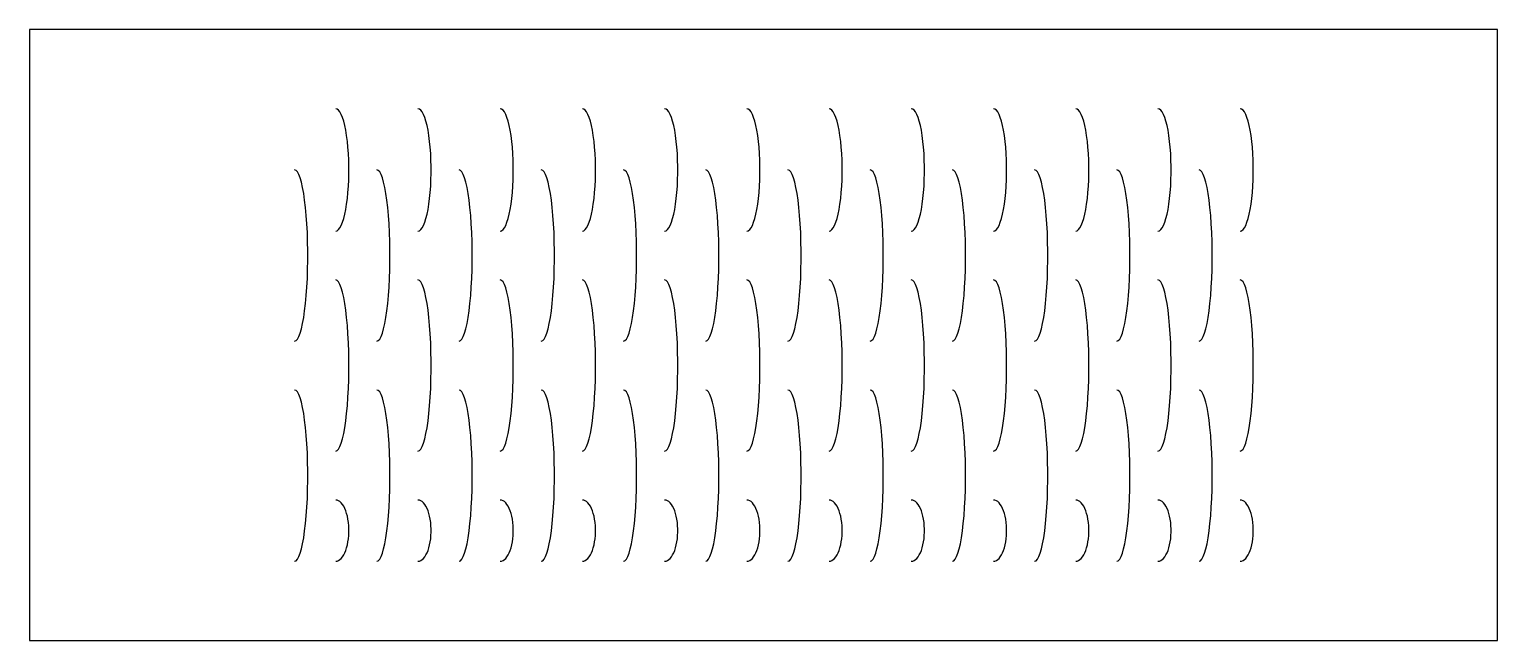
# Model space of a CAD drawing. Header units: millimetres. Extents: x 0 to 120, y 0 to 50.
import ezdxf

# ---------------------------------------------------------------- set-up
doc = ezdxf.new("R2010")
doc.units = ezdxf.units.MM
doc.layers.add('CUT', color=1, linetype='Continuous')

msp = doc.modelspace()

# ---------------------------------------------------------------- linework, layer by layer
at = {"layer": 'CUT'}
msp.add_lwpolyline([(120, 0), (120, 50), (0, 50), (0, 0), (120, 0)], close=True, dxfattribs=at)
for points in [[(25.04, 33.5), (25.16, 33.53), (25.27, 33.62), (25.38, 33.76), (25.49, 33.96), (25.59, 34.22), (25.69, 34.52), (25.78, 34.87), (25.86, 35.26), (25.93, 35.69), (25.99, 36.16), (26.04, 36.65), (26.08, 37.16), (26.1, 37.69), (26.11, 38.23), (26.11, 38.77), (26.1, 39.31), (26.08, 39.84), (26.04, 40.35), (25.99, 40.84), (25.93, 41.31), (25.86, 41.74), (25.78, 42.13), (25.69, 42.48), (25.59, 42.78), (25.49, 43.04), (25.38, 43.24), (25.27, 43.38), (25.16, 43.47), (25.04, 43.5)], [(31.76, 33.5), (31.88, 33.53), (31.99, 33.62), (32.1, 33.76), (32.21, 33.96), (32.31, 34.22), (32.41, 34.52), (32.5, 34.87), (32.58, 35.26), (32.65, 35.69), (32.71, 36.16), (32.76, 36.65), (32.8, 37.16), (32.82, 37.69), (32.83, 38.23), (32.83, 38.77), (32.82, 39.31), (32.8, 39.84), (32.76, 40.35), (32.71, 40.84), (32.65, 41.31), (32.58, 41.74), (32.5, 42.13), (32.41, 42.48), (32.31, 42.78), (32.21, 43.04), (32.1, 43.24), (31.99, 43.38), (31.88, 43.47), (31.76, 43.5)], [(38.48, 33.5), (38.6, 33.53), (38.71, 33.62), (38.82, 33.76), (38.93, 33.96), (39.03, 34.22), (39.13, 34.52), (39.22, 34.87), (39.3, 35.26), (39.37, 35.69), (39.43, 36.16), (39.48, 36.65), (39.52, 37.16), (39.54, 37.69), (39.55, 38.23), (39.55, 38.77), (39.54, 39.31), (39.52, 39.84), (39.48, 40.35), (39.43, 40.84), (39.37, 41.31), (39.3, 41.74), (39.22, 42.13), (39.13, 42.48), (39.03, 42.78), (38.93, 43.04), (38.82, 43.24), (38.71, 43.38), (38.6, 43.47), (38.48, 43.5)], [(45.2, 33.5), (45.32, 33.53), (45.43, 33.62), (45.54, 33.76), (45.65, 33.96), (45.75, 34.22), (45.85, 34.52), (45.94, 34.87), (46.02, 35.26), (46.09, 35.69), (46.15, 36.16), (46.2, 36.65), (46.24, 37.16), (46.26, 37.69), (46.27, 38.23), (46.27, 38.77), (46.26, 39.31), (46.24, 39.84), (46.2, 40.35), (46.15, 40.84), (46.09, 41.31), (46.02, 41.74), (45.94, 42.13), (45.85, 42.48), (45.75, 42.78), (45.65, 43.04), (45.54, 43.24), (45.43, 43.38), (45.32, 43.47), (45.2, 43.5)], [(51.92, 33.5), (52.04, 33.53), (52.15, 33.62), (52.26, 33.76), (52.37, 33.96), (52.47, 34.22), (52.57, 34.52), (52.66, 34.87), (52.74, 35.26), (52.81, 35.69), (52.87, 36.16), (52.92, 36.65), (52.96, 37.16), (52.98, 37.69), (52.99, 38.23), (52.99, 38.77), (52.98, 39.31), (52.96, 39.84), (52.92, 40.35), (52.87, 40.84), (52.81, 41.31), (52.74, 41.74), (52.66, 42.13), (52.57, 42.48), (52.47, 42.78), (52.37, 43.04), (52.26, 43.24), (52.15, 43.38), (52.04, 43.47), (51.92, 43.5)], [(58.64, 33.5), (58.76, 33.53), (58.87, 33.62), (58.98, 33.76), (59.09, 33.96), (59.19, 34.22), (59.29, 34.52), (59.38, 34.87), (59.46, 35.26), (59.53, 35.69), (59.59, 36.16), (59.64, 36.65), (59.68, 37.16), (59.7, 37.69), (59.71, 38.23), (59.71, 38.77), (59.7, 39.31), (59.68, 39.84), (59.64, 40.35), (59.59, 40.84), (59.53, 41.31), (59.46, 41.74), (59.38, 42.13), (59.29, 42.48), (59.19, 42.78), (59.09, 43.04), (58.98, 43.24), (58.87, 43.38), (58.76, 43.47), (58.64, 43.5)], [(65.36, 33.5), (65.48, 33.53), (65.59, 33.62), (65.7, 33.76), (65.81, 33.96), (65.91, 34.22), (66.01, 34.52), (66.1, 34.87), (66.18, 35.26), (66.25, 35.69), (66.31, 36.16), (66.36, 36.65), (66.4, 37.16), (66.42, 37.69), (66.43, 38.23), (66.43, 38.77), (66.42, 39.31), (66.4, 39.84), (66.36, 40.35), (66.31, 40.84), (66.25, 41.31), (66.18, 41.74), (66.1, 42.13), (66.01, 42.48), (65.91, 42.78), (65.81, 43.04), (65.7, 43.24), (65.59, 43.38), (65.48, 43.47), (65.36, 43.5)], [(72.08, 33.5), (72.2, 33.53), (72.31, 33.62), (72.42, 33.76), (72.53, 33.96), (72.63, 34.22), (72.73, 34.52), (72.82, 34.87), (72.9, 35.26), (72.97, 35.69), (73.03, 36.16), (73.08, 36.65), (73.12, 37.16), (73.14, 37.69), (73.15, 38.23), (73.15, 38.77), (73.14, 39.31), (73.12, 39.84), (73.08, 40.35), (73.03, 40.84), (72.97, 41.31), (72.9, 41.74), (72.82, 42.13), (72.73, 42.48), (72.63, 42.78), (72.53, 43.04), (72.42, 43.24), (72.31, 43.38), (72.2, 43.47), (72.08, 43.5)], [(78.8, 33.5), (78.92, 33.53), (79.03, 33.62), (79.14, 33.76), (79.25, 33.96), (79.35, 34.22), (79.45, 34.52), (79.54, 34.87), (79.62, 35.26), (79.69, 35.69), (79.75, 36.16), (79.8, 36.65), (79.84, 37.16), (79.86, 37.69), (79.87, 38.23), (79.87, 38.77), (79.86, 39.31), (79.84, 39.84), (79.8, 40.35), (79.75, 40.84), (79.69, 41.31), (79.62, 41.74), (79.54, 42.13), (79.45, 42.48), (79.35, 42.78), (79.25, 43.04), (79.14, 43.24), (79.03, 43.38), (78.92, 43.47), (78.8, 43.5)], [(85.52, 33.5), (85.64, 33.53), (85.75, 33.62), (85.86, 33.76), (85.97, 33.96), (86.07, 34.22), (86.17, 34.52), (86.26, 34.87), (86.34, 35.26), (86.41, 35.69), (86.47, 36.16), (86.52, 36.65), (86.56, 37.16), (86.58, 37.69), (86.59, 38.23), (86.59, 38.77), (86.58, 39.31), (86.56, 39.84), (86.52, 40.35), (86.47, 40.84), (86.41, 41.31), (86.34, 41.74), (86.26, 42.13), (86.17, 42.48), (86.07, 42.78), (85.97, 43.04), (85.86, 43.24), (85.75, 43.38), (85.64, 43.47), (85.52, 43.5)], [(92.24, 33.5), (92.36, 33.53), (92.47, 33.62), (92.58, 33.76), (92.69, 33.96), (92.79, 34.22), (92.89, 34.52), (92.98, 34.87), (93.06, 35.26), (93.13, 35.69), (93.19, 36.16), (93.24, 36.65), (93.28, 37.16), (93.3, 37.69), (93.31, 38.23), (93.31, 38.77), (93.3, 39.31), (93.28, 39.84), (93.24, 40.35), (93.19, 40.84), (93.13, 41.31), (93.06, 41.74), (92.98, 42.13), (92.89, 42.48), (92.79, 42.78), (92.69, 43.04), (92.58, 43.24), (92.47, 43.38), (92.36, 43.47), (92.24, 43.5)], [(98.96, 33.5), (99.08, 33.53), (99.19, 33.62), (99.3, 33.76), (99.41, 33.96), (99.51, 34.22), (99.61, 34.52), (99.7, 34.87), (99.78, 35.26), (99.85, 35.69), (99.91, 36.16), (99.96, 36.65), (100, 37.16), (100.02, 37.69), (100.03, 38.23), (100.03, 38.77), (100.02, 39.31), (100, 39.84), (99.96, 40.35), (99.91, 40.84), (99.85, 41.31), (99.78, 41.74), (99.7, 42.13), (99.61, 42.48), (99.51, 42.78), (99.41, 43.04), (99.3, 43.24), (99.19, 43.38), (99.08, 43.47), (98.96, 43.5)], [(21.68, 24.5), (21.8, 24.54), (21.91, 24.66), (22.02, 24.87), (22.13, 25.15), (22.23, 25.5), (22.33, 25.93), (22.42, 26.42), (22.5, 26.97), (22.57, 27.57), (22.63, 28.22), (22.68, 28.91), (22.72, 29.63), (22.74, 30.37), (22.75, 31.12), (22.75, 31.88), (22.74, 32.63), (22.72, 33.37), (22.68, 34.09), (22.63, 34.78), (22.57, 35.43), (22.5, 36.03), (22.42, 36.58), (22.33, 37.07), (22.23, 37.5), (22.13, 37.85), (22.02, 38.13), (21.91, 38.34), (21.8, 38.46), (21.68, 38.5)], [(28.4, 24.5), (28.52, 24.54), (28.63, 24.66), (28.74, 24.87), (28.85, 25.15), (28.95, 25.5), (29.05, 25.93), (29.14, 26.42), (29.22, 26.97), (29.29, 27.57), (29.35, 28.22), (29.4, 28.91), (29.44, 29.63), (29.46, 30.37), (29.47, 31.12), (29.47, 31.88), (29.46, 32.63), (29.44, 33.37), (29.4, 34.09), (29.35, 34.78), (29.29, 35.43), (29.22, 36.03), (29.14, 36.58), (29.05, 37.07), (28.95, 37.5), (28.85, 37.85), (28.74, 38.13), (28.63, 38.34), (28.52, 38.46), (28.4, 38.5)], [(35.12, 24.5), (35.24, 24.54), (35.35, 24.66), (35.46, 24.87), (35.57, 25.15), (35.67, 25.5), (35.77, 25.93), (35.86, 26.42), (35.94, 26.97), (36.01, 27.57), (36.07, 28.22), (36.12, 28.91), (36.16, 29.63), (36.18, 30.37), (36.19, 31.12), (36.19, 31.88), (36.18, 32.63), (36.16, 33.37), (36.12, 34.09), (36.07, 34.78), (36.01, 35.43), (35.94, 36.03), (35.86, 36.58), (35.77, 37.07), (35.67, 37.5), (35.57, 37.85), (35.46, 38.13), (35.35, 38.34), (35.24, 38.46), (35.12, 38.5)], [(41.84, 24.5), (41.96, 24.54), (42.07, 24.66), (42.18, 24.87), (42.29, 25.15), (42.39, 25.5), (42.49, 25.93), (42.58, 26.42), (42.66, 26.97), (42.73, 27.57), (42.79, 28.22), (42.84, 28.91), (42.88, 29.63), (42.9, 30.37), (42.91, 31.12), (42.91, 31.88), (42.9, 32.63), (42.88, 33.37), (42.84, 34.09), (42.79, 34.78), (42.73, 35.43), (42.66, 36.03), (42.58, 36.58), (42.49, 37.07), (42.39, 37.5), (42.29, 37.85), (42.18, 38.13), (42.07, 38.34), (41.96, 38.46), (41.84, 38.5)], [(48.56, 24.5), (48.68, 24.54), (48.79, 24.66), (48.9, 24.87), (49.01, 25.15), (49.11, 25.5), (49.21, 25.93), (49.3, 26.42), (49.38, 26.97), (49.45, 27.57), (49.51, 28.22), (49.56, 28.91), (49.6, 29.63), (49.62, 30.37), (49.63, 31.12), (49.63, 31.88), (49.62, 32.63), (49.6, 33.37), (49.56, 34.09), (49.51, 34.78), (49.45, 35.43), (49.38, 36.03), (49.3, 36.58), (49.21, 37.07), (49.11, 37.5), (49.01, 37.85), (48.9, 38.13), (48.79, 38.34), (48.68, 38.46), (48.56, 38.5)], [(55.28, 24.5), (55.4, 24.54), (55.51, 24.66), (55.62, 24.87), (55.73, 25.15), (55.83, 25.5), (55.93, 25.93), (56.02, 26.42), (56.1, 26.97), (56.17, 27.57), (56.23, 28.22), (56.28, 28.91), (56.32, 29.63), (56.34, 30.37), (56.35, 31.12), (56.35, 31.88), (56.34, 32.63), (56.32, 33.37), (56.28, 34.09), (56.23, 34.78), (56.17, 35.43), (56.1, 36.03), (56.02, 36.58), (55.93, 37.07), (55.83, 37.5), (55.73, 37.85), (55.62, 38.13), (55.51, 38.34), (55.4, 38.46), (55.28, 38.5)], [(62, 24.5), (62.12, 24.54), (62.23, 24.66), (62.34, 24.87), (62.45, 25.15), (62.55, 25.5), (62.65, 25.93), (62.74, 26.42), (62.82, 26.97), (62.89, 27.57), (62.95, 28.22), (63, 28.91), (63.04, 29.63), (63.06, 30.37), (63.07, 31.12), (63.07, 31.88), (63.06, 32.63), (63.04, 33.37), (63, 34.09), (62.95, 34.78), (62.89, 35.43), (62.82, 36.03), (62.74, 36.58), (62.65, 37.07), (62.55, 37.5), (62.45, 37.85), (62.34, 38.13), (62.23, 38.34), (62.12, 38.46), (62, 38.5)], [(68.72, 24.5), (68.84, 24.54), (68.95, 24.66), (69.06, 24.87), (69.17, 25.15), (69.27, 25.5), (69.37, 25.93), (69.46, 26.42), (69.54, 26.97), (69.61, 27.57), (69.67, 28.22), (69.72, 28.91), (69.76, 29.63), (69.78, 30.37), (69.79, 31.12), (69.79, 31.88), (69.78, 32.63), (69.76, 33.37), (69.72, 34.09), (69.67, 34.78), (69.61, 35.43), (69.54, 36.03), (69.46, 36.58), (69.37, 37.07), (69.27, 37.5), (69.17, 37.85), (69.06, 38.13), (68.95, 38.34), (68.84, 38.46), (68.72, 38.5)], [(75.44, 24.5), (75.56, 24.54), (75.67, 24.66), (75.78, 24.87), (75.89, 25.15), (75.99, 25.5), (76.09, 25.93), (76.18, 26.42), (76.26, 26.97), (76.33, 27.57), (76.39, 28.22), (76.44, 28.91), (76.48, 29.63), (76.5, 30.37), (76.51, 31.12), (76.51, 31.88), (76.5, 32.63), (76.48, 33.37), (76.44, 34.09), (76.39, 34.78), (76.33, 35.43), (76.26, 36.03), (76.18, 36.58), (76.09, 37.07), (75.99, 37.5), (75.89, 37.85), (75.78, 38.13), (75.67, 38.34), (75.56, 38.46), (75.44, 38.5)], [(82.16, 24.5), (82.28, 24.54), (82.39, 24.66), (82.5, 24.87), (82.61, 25.15), (82.71, 25.5), (82.81, 25.93), (82.9, 26.42), (82.98, 26.97), (83.05, 27.57), (83.11, 28.22), (83.16, 28.91), (83.2, 29.63), (83.22, 30.37), (83.23, 31.12), (83.23, 31.88), (83.22, 32.63), (83.2, 33.37), (83.16, 34.09), (83.11, 34.78), (83.05, 35.43), (82.98, 36.03), (82.9, 36.58), (82.81, 37.07), (82.71, 37.5), (82.61, 37.85), (82.5, 38.13), (82.39, 38.34), (82.28, 38.46), (82.16, 38.5)], [(88.88, 24.5), (89, 24.54), (89.11, 24.66), (89.22, 24.87), (89.33, 25.15), (89.43, 25.5), (89.53, 25.93), (89.62, 26.42), (89.7, 26.97), (89.77, 27.57), (89.83, 28.22), (89.88, 28.91), (89.92, 29.63), (89.94, 30.37), (89.95, 31.12), (89.95, 31.88), (89.94, 32.63), (89.92, 33.37), (89.88, 34.09), (89.83, 34.78), (89.77, 35.43), (89.7, 36.03), (89.62, 36.58), (89.53, 37.07), (89.43, 37.5), (89.33, 37.85), (89.22, 38.13), (89.11, 38.34), (89, 38.46), (88.88, 38.5)], [(95.6, 24.5), (95.72, 24.54), (95.83, 24.66), (95.94, 24.87), (96.05, 25.15), (96.15, 25.5), (96.25, 25.93), (96.34, 26.42), (96.42, 26.97), (96.49, 27.57), (96.55, 28.22), (96.6, 28.91), (96.64, 29.63), (96.66, 30.37), (96.67, 31.12), (96.67, 31.88), (96.66, 32.63), (96.64, 33.37), (96.6, 34.09), (96.55, 34.78), (96.49, 35.43), (96.42, 36.03), (96.34, 36.58), (96.25, 37.07), (96.15, 37.5), (96.05, 37.85), (95.94, 38.13), (95.83, 38.34), (95.72, 38.46), (95.6, 38.5)], [(25.04, 15.5), (25.16, 15.54), (25.27, 15.66), (25.38, 15.87), (25.49, 16.15), (25.59, 16.5), (25.69, 16.93), (25.78, 17.42), (25.86, 17.97), (25.93, 18.57), (25.99, 19.22), (26.04, 19.91), (26.08, 20.63), (26.1, 21.37), (26.11, 22.12), (26.11, 22.88), (26.1, 23.63), (26.08, 24.37), (26.04, 25.09), (25.99, 25.78), (25.93, 26.43), (25.86, 27.03), (25.78, 27.58), (25.69, 28.07), (25.59, 28.5), (25.49, 28.85), (25.38, 29.13), (25.27, 29.34), (25.16, 29.46), (25.04, 29.5)], [(31.76, 15.5), (31.88, 15.54), (31.99, 15.66), (32.1, 15.87), (32.21, 16.15), (32.31, 16.5), (32.41, 16.93), (32.5, 17.42), (32.58, 17.97), (32.65, 18.57), (32.71, 19.22), (32.76, 19.91), (32.8, 20.63), (32.82, 21.37), (32.83, 22.12), (32.83, 22.88), (32.82, 23.63), (32.8, 24.37), (32.76, 25.09), (32.71, 25.78), (32.65, 26.43), (32.58, 27.03), (32.5, 27.58), (32.41, 28.07), (32.31, 28.5), (32.21, 28.85), (32.1, 29.13), (31.99, 29.34), (31.88, 29.46), (31.76, 29.5)], [(38.48, 15.5), (38.6, 15.54), (38.71, 15.66), (38.82, 15.87), (38.93, 16.15), (39.03, 16.5), (39.13, 16.93), (39.22, 17.42), (39.3, 17.97), (39.37, 18.57), (39.43, 19.22), (39.48, 19.91), (39.52, 20.63), (39.54, 21.37), (39.55, 22.12), (39.55, 22.88), (39.54, 23.63), (39.52, 24.37), (39.48, 25.09), (39.43, 25.78), (39.37, 26.43), (39.3, 27.03), (39.22, 27.58), (39.13, 28.07), (39.03, 28.5), (38.93, 28.85), (38.82, 29.13), (38.71, 29.34), (38.6, 29.46), (38.48, 29.5)], [(45.2, 15.5), (45.32, 15.54), (45.43, 15.66), (45.54, 15.87), (45.65, 16.15), (45.75, 16.5), (45.85, 16.93), (45.94, 17.42), (46.02, 17.97), (46.09, 18.57), (46.15, 19.22), (46.2, 19.91), (46.24, 20.63), (46.26, 21.37), (46.27, 22.12), (46.27, 22.88), (46.26, 23.63), (46.24, 24.37), (46.2, 25.09), (46.15, 25.78), (46.09, 26.43), (46.02, 27.03), (45.94, 27.58), (45.85, 28.07), (45.75, 28.5), (45.65, 28.85), (45.54, 29.13), (45.43, 29.34), (45.32, 29.46), (45.2, 29.5)], [(51.92, 15.5), (52.04, 15.54), (52.15, 15.66), (52.26, 15.87), (52.37, 16.15), (52.47, 16.5), (52.57, 16.93), (52.66, 17.42), (52.74, 17.97), (52.81, 18.57), (52.87, 19.22), (52.92, 19.91), (52.96, 20.63), (52.98, 21.37), (52.99, 22.12), (52.99, 22.88), (52.98, 23.63), (52.96, 24.37), (52.92, 25.09), (52.87, 25.78), (52.81, 26.43), (52.74, 27.03), (52.66, 27.58), (52.57, 28.07), (52.47, 28.5), (52.37, 28.85), (52.26, 29.13), (52.15, 29.34), (52.04, 29.46), (51.92, 29.5)], [(58.64, 15.5), (58.76, 15.54), (58.87, 15.66), (58.98, 15.87), (59.09, 16.15), (59.19, 16.5), (59.29, 16.93), (59.38, 17.42), (59.46, 17.97), (59.53, 18.57), (59.59, 19.22), (59.64, 19.91), (59.68, 20.63), (59.7, 21.37), (59.71, 22.12), (59.71, 22.88), (59.7, 23.63), (59.68, 24.37), (59.64, 25.09), (59.59, 25.78), (59.53, 26.43), (59.46, 27.03), (59.38, 27.58), (59.29, 28.07), (59.19, 28.5), (59.09, 28.85), (58.98, 29.13), (58.87, 29.34), (58.76, 29.46), (58.64, 29.5)], [(65.36, 15.5), (65.48, 15.54), (65.59, 15.66), (65.7, 15.87), (65.81, 16.15), (65.91, 16.5), (66.01, 16.93), (66.1, 17.42), (66.18, 17.97), (66.25, 18.57), (66.31, 19.22), (66.36, 19.91), (66.4, 20.63), (66.42, 21.37), (66.43, 22.12), (66.43, 22.88), (66.42, 23.63), (66.4, 24.37), (66.36, 25.09), (66.31, 25.78), (66.25, 26.43), (66.18, 27.03), (66.1, 27.58), (66.01, 28.07), (65.91, 28.5), (65.81, 28.85), (65.7, 29.13), (65.59, 29.34), (65.48, 29.46), (65.36, 29.5)], [(72.08, 15.5), (72.2, 15.54), (72.31, 15.66), (72.42, 15.87), (72.53, 16.15), (72.63, 16.5), (72.73, 16.93), (72.82, 17.42), (72.9, 17.97), (72.97, 18.57), (73.03, 19.22), (73.08, 19.91), (73.12, 20.63), (73.14, 21.37), (73.15, 22.12), (73.15, 22.88), (73.14, 23.63), (73.12, 24.37), (73.08, 25.09), (73.03, 25.78), (72.97, 26.43), (72.9, 27.03), (72.82, 27.58), (72.73, 28.07), (72.63, 28.5), (72.53, 28.85), (72.42, 29.13), (72.31, 29.34), (72.2, 29.46), (72.08, 29.5)], [(78.8, 15.5), (78.92, 15.54), (79.03, 15.66), (79.14, 15.87), (79.25, 16.15), (79.35, 16.5), (79.45, 16.93), (79.54, 17.42), (79.62, 17.97), (79.69, 18.57), (79.75, 19.22), (79.8, 19.91), (79.84, 20.63), (79.86, 21.37), (79.87, 22.12), (79.87, 22.88), (79.86, 23.63), (79.84, 24.37), (79.8, 25.09), (79.75, 25.78), (79.69, 26.43), (79.62, 27.03), (79.54, 27.58), (79.45, 28.07), (79.35, 28.5), (79.25, 28.85), (79.14, 29.13), (79.03, 29.34), (78.92, 29.46), (78.8, 29.5)], [(85.52, 15.5), (85.64, 15.54), (85.75, 15.66), (85.86, 15.87), (85.97, 16.15), (86.07, 16.5), (86.17, 16.93), (86.26, 17.42), (86.34, 17.97), (86.41, 18.57), (86.47, 19.22), (86.52, 19.91), (86.56, 20.63), (86.58, 21.37), (86.59, 22.12), (86.59, 22.88), (86.58, 23.63), (86.56, 24.37), (86.52, 25.09), (86.47, 25.78), (86.41, 26.43), (86.34, 27.03), (86.26, 27.58), (86.17, 28.07), (86.07, 28.5), (85.97, 28.85), (85.86, 29.13), (85.75, 29.34), (85.64, 29.46), (85.52, 29.5)], [(92.24, 15.5), (92.36, 15.54), (92.47, 15.66), (92.58, 15.87), (92.69, 16.15), (92.79, 16.5), (92.89, 16.93), (92.98, 17.42), (93.06, 17.97), (93.13, 18.57), (93.19, 19.22), (93.24, 19.91), (93.28, 20.63), (93.3, 21.37), (93.31, 22.12), (93.31, 22.88), (93.3, 23.63), (93.28, 24.37), (93.24, 25.09), (93.19, 25.78), (93.13, 26.43), (93.06, 27.03), (92.98, 27.58), (92.89, 28.07), (92.79, 28.5), (92.69, 28.85), (92.58, 29.13), (92.47, 29.34), (92.36, 29.46), (92.24, 29.5)], [(98.96, 15.5), (99.08, 15.54), (99.19, 15.66), (99.3, 15.87), (99.41, 16.15), (99.51, 16.5), (99.61, 16.93), (99.7, 17.42), (99.78, 17.97), (99.85, 18.57), (99.91, 19.22), (99.96, 19.91), (100, 20.63), (100.02, 21.37), (100.03, 22.12), (100.03, 22.88), (100.02, 23.63), (100, 24.37), (99.96, 25.09), (99.91, 25.78), (99.85, 26.43), (99.78, 27.03), (99.7, 27.58), (99.61, 28.07), (99.51, 28.5), (99.41, 28.85), (99.3, 29.13), (99.19, 29.34), (99.08, 29.46), (98.96, 29.5)], [(21.68, 6.5), (21.8, 6.54), (21.91, 6.66), (22.02, 6.87), (22.13, 7.15), (22.23, 7.5), (22.33, 7.93), (22.42, 8.42), (22.5, 8.97), (22.57, 9.57), (22.63, 10.22), (22.68, 10.91), (22.72, 11.63), (22.74, 12.37), (22.75, 13.12), (22.75, 13.88), (22.74, 14.63), (22.72, 15.37), (22.68, 16.09), (22.63, 16.78), (22.57, 17.43), (22.5, 18.03), (22.42, 18.58), (22.33, 19.07), (22.23, 19.5), (22.13, 19.85), (22.02, 20.13), (21.91, 20.34), (21.8, 20.46), (21.68, 20.5)], [(28.4, 6.5), (28.52, 6.54), (28.63, 6.66), (28.74, 6.87), (28.85, 7.15), (28.95, 7.5), (29.05, 7.93), (29.14, 8.42), (29.22, 8.97), (29.29, 9.57), (29.35, 10.22), (29.4, 10.91), (29.44, 11.63), (29.46, 12.37), (29.47, 13.12), (29.47, 13.88), (29.46, 14.63), (29.44, 15.37), (29.4, 16.09), (29.35, 16.78), (29.29, 17.43), (29.22, 18.03), (29.14, 18.58), (29.05, 19.07), (28.95, 19.5), (28.85, 19.85), (28.74, 20.13), (28.63, 20.34), (28.52, 20.46), (28.4, 20.5)], [(35.12, 6.5), (35.24, 6.54), (35.35, 6.66), (35.46, 6.87), (35.57, 7.15), (35.67, 7.5), (35.77, 7.93), (35.86, 8.42), (35.94, 8.97), (36.01, 9.57), (36.07, 10.22), (36.12, 10.91), (36.16, 11.63), (36.18, 12.37), (36.19, 13.12), (36.19, 13.88), (36.18, 14.63), (36.16, 15.37), (36.12, 16.09), (36.07, 16.78), (36.01, 17.43), (35.94, 18.03), (35.86, 18.58), (35.77, 19.07), (35.67, 19.5), (35.57, 19.85), (35.46, 20.13), (35.35, 20.34), (35.24, 20.46), (35.12, 20.5)], [(41.84, 6.5), (41.96, 6.54), (42.07, 6.66), (42.18, 6.87), (42.29, 7.15), (42.39, 7.5), (42.49, 7.93), (42.58, 8.42), (42.66, 8.97), (42.73, 9.57), (42.79, 10.22), (42.84, 10.91), (42.88, 11.63), (42.9, 12.37), (42.91, 13.12), (42.91, 13.88), (42.9, 14.63), (42.88, 15.37), (42.84, 16.09), (42.79, 16.78), (42.73, 17.43), (42.66, 18.03), (42.58, 18.58), (42.49, 19.07), (42.39, 19.5), (42.29, 19.85), (42.18, 20.13), (42.07, 20.34), (41.96, 20.46), (41.84, 20.5)], [(48.56, 6.5), (48.68, 6.54), (48.79, 6.66), (48.9, 6.87), (49.01, 7.15), (49.11, 7.5), (49.21, 7.93), (49.3, 8.42), (49.38, 8.97), (49.45, 9.57), (49.51, 10.22), (49.56, 10.91), (49.6, 11.63), (49.62, 12.37), (49.63, 13.12), (49.63, 13.88), (49.62, 14.63), (49.6, 15.37), (49.56, 16.09), (49.51, 16.78), (49.45, 17.43), (49.38, 18.03), (49.3, 18.58), (49.21, 19.07), (49.11, 19.5), (49.01, 19.85), (48.9, 20.13), (48.79, 20.34), (48.68, 20.46), (48.56, 20.5)], [(55.28, 6.5), (55.4, 6.54), (55.51, 6.66), (55.62, 6.87), (55.73, 7.15), (55.83, 7.5), (55.93, 7.93), (56.02, 8.42), (56.1, 8.97), (56.17, 9.57), (56.23, 10.22), (56.28, 10.91), (56.32, 11.63), (56.34, 12.37), (56.35, 13.12), (56.35, 13.88), (56.34, 14.63), (56.32, 15.37), (56.28, 16.09), (56.23, 16.78), (56.17, 17.43), (56.1, 18.03), (56.02, 18.58), (55.93, 19.07), (55.83, 19.5), (55.73, 19.85), (55.62, 20.13), (55.51, 20.34), (55.4, 20.46), (55.28, 20.5)], [(62, 6.5), (62.12, 6.54), (62.23, 6.66), (62.34, 6.87), (62.45, 7.15), (62.55, 7.5), (62.65, 7.93), (62.74, 8.42), (62.82, 8.97), (62.89, 9.57), (62.95, 10.22), (63, 10.91), (63.04, 11.63), (63.06, 12.37), (63.07, 13.12), (63.07, 13.88), (63.06, 14.63), (63.04, 15.37), (63, 16.09), (62.95, 16.78), (62.89, 17.43), (62.82, 18.03), (62.74, 18.58), (62.65, 19.07), (62.55, 19.5), (62.45, 19.85), (62.34, 20.13), (62.23, 20.34), (62.12, 20.46), (62, 20.5)], [(68.72, 6.5), (68.84, 6.54), (68.95, 6.66), (69.06, 6.87), (69.17, 7.15), (69.27, 7.5), (69.37, 7.93), (69.46, 8.42), (69.54, 8.97), (69.61, 9.57), (69.67, 10.22), (69.72, 10.91), (69.76, 11.63), (69.78, 12.37), (69.79, 13.12), (69.79, 13.88), (69.78, 14.63), (69.76, 15.37), (69.72, 16.09), (69.67, 16.78), (69.61, 17.43), (69.54, 18.03), (69.46, 18.58), (69.37, 19.07), (69.27, 19.5), (69.17, 19.85), (69.06, 20.13), (68.95, 20.34), (68.84, 20.46), (68.72, 20.5)], [(75.44, 6.5), (75.56, 6.54), (75.67, 6.66), (75.78, 6.87), (75.89, 7.15), (75.99, 7.5), (76.09, 7.93), (76.18, 8.42), (76.26, 8.97), (76.33, 9.57), (76.39, 10.22), (76.44, 10.91), (76.48, 11.63), (76.5, 12.37), (76.51, 13.12), (76.51, 13.88), (76.5, 14.63), (76.48, 15.37), (76.44, 16.09), (76.39, 16.78), (76.33, 17.43), (76.26, 18.03), (76.18, 18.58), (76.09, 19.07), (75.99, 19.5), (75.89, 19.85), (75.78, 20.13), (75.67, 20.34), (75.56, 20.46), (75.44, 20.5)], [(82.16, 6.5), (82.28, 6.54), (82.39, 6.66), (82.5, 6.87), (82.61, 7.15), (82.71, 7.5), (82.81, 7.93), (82.9, 8.42), (82.98, 8.97), (83.05, 9.57), (83.11, 10.22), (83.16, 10.91), (83.2, 11.63), (83.22, 12.37), (83.23, 13.12), (83.23, 13.88), (83.22, 14.63), (83.2, 15.37), (83.16, 16.09), (83.11, 16.78), (83.05, 17.43), (82.98, 18.03), (82.9, 18.58), (82.81, 19.07), (82.71, 19.5), (82.61, 19.85), (82.5, 20.13), (82.39, 20.34), (82.28, 20.46), (82.16, 20.5)], [(88.88, 6.5), (89, 6.54), (89.11, 6.66), (89.22, 6.87), (89.33, 7.15), (89.43, 7.5), (89.53, 7.93), (89.62, 8.42), (89.7, 8.97), (89.77, 9.57), (89.83, 10.22), (89.88, 10.91), (89.92, 11.63), (89.94, 12.37), (89.95, 13.12), (89.95, 13.88), (89.94, 14.63), (89.92, 15.37), (89.88, 16.09), (89.83, 16.78), (89.77, 17.43), (89.7, 18.03), (89.62, 18.58), (89.53, 19.07), (89.43, 19.5), (89.33, 19.85), (89.22, 20.13), (89.11, 20.34), (89, 20.46), (88.88, 20.5)], [(95.6, 6.5), (95.72, 6.54), (95.83, 6.66), (95.94, 6.87), (96.05, 7.15), (96.15, 7.5), (96.25, 7.93), (96.34, 8.42), (96.42, 8.97), (96.49, 9.57), (96.55, 10.22), (96.6, 10.91), (96.64, 11.63), (96.66, 12.37), (96.67, 13.12), (96.67, 13.88), (96.66, 14.63), (96.64, 15.37), (96.6, 16.09), (96.55, 16.78), (96.49, 17.43), (96.42, 18.03), (96.34, 18.58), (96.25, 19.07), (96.15, 19.5), (96.05, 19.85), (95.94, 20.13), (95.83, 20.34), (95.72, 20.46), (95.6, 20.5)], [(25.04, 6.5), (25.16, 6.51), (25.27, 6.56), (25.38, 6.63), (25.49, 6.73), (25.59, 6.86), (25.69, 7.01), (25.78, 7.19), (25.86, 7.38), (25.93, 7.6), (25.99, 7.83), (26.04, 8.07), (26.08, 8.33), (26.1, 8.6), (26.11, 8.86), (26.11, 9.14), (26.1, 9.4), (26.08, 9.67), (26.04, 9.93), (25.99, 10.17), (25.93, 10.4), (25.86, 10.62), (25.78, 10.81), (25.69, 10.99), (25.59, 11.14), (25.49, 11.27), (25.38, 11.37), (25.27, 11.44), (25.16, 11.49), (25.04, 11.5)], [(31.76, 6.5), (31.88, 6.51), (31.99, 6.56), (32.1, 6.63), (32.21, 6.73), (32.31, 6.86), (32.41, 7.01), (32.5, 7.19), (32.58, 7.38), (32.65, 7.6), (32.71, 7.83), (32.76, 8.07), (32.8, 8.33), (32.82, 8.6), (32.83, 8.86), (32.83, 9.14), (32.82, 9.4), (32.8, 9.67), (32.76, 9.93), (32.71, 10.17), (32.65, 10.4), (32.58, 10.62), (32.5, 10.81), (32.41, 10.99), (32.31, 11.14), (32.21, 11.27), (32.1, 11.37), (31.99, 11.44), (31.88, 11.49), (31.76, 11.5)], [(38.48, 6.5), (38.6, 6.51), (38.71, 6.56), (38.82, 6.63), (38.93, 6.73), (39.03, 6.86), (39.13, 7.01), (39.22, 7.19), (39.3, 7.38), (39.37, 7.6), (39.43, 7.83), (39.48, 8.07), (39.52, 8.33), (39.54, 8.6), (39.55, 8.86), (39.55, 9.14), (39.54, 9.4), (39.52, 9.67), (39.48, 9.93), (39.43, 10.17), (39.37, 10.4), (39.3, 10.62), (39.22, 10.81), (39.13, 10.99), (39.03, 11.14), (38.93, 11.27), (38.82, 11.37), (38.71, 11.44), (38.6, 11.49), (38.48, 11.5)], [(45.2, 6.5), (45.32, 6.51), (45.43, 6.56), (45.54, 6.63), (45.65, 6.73), (45.75, 6.86), (45.85, 7.01), (45.94, 7.19), (46.02, 7.38), (46.09, 7.6), (46.15, 7.83), (46.2, 8.07), (46.24, 8.33), (46.26, 8.6), (46.27, 8.86), (46.27, 9.14), (46.26, 9.4), (46.24, 9.67), (46.2, 9.93), (46.15, 10.17), (46.09, 10.4), (46.02, 10.62), (45.94, 10.81), (45.85, 10.99), (45.75, 11.14), (45.65, 11.27), (45.54, 11.37), (45.43, 11.44), (45.32, 11.49), (45.2, 11.5)], [(51.92, 6.5), (52.04, 6.51), (52.15, 6.56), (52.26, 6.63), (52.37, 6.73), (52.47, 6.86), (52.57, 7.01), (52.66, 7.19), (52.74, 7.38), (52.81, 7.6), (52.87, 7.83), (52.92, 8.07), (52.96, 8.33), (52.98, 8.6), (52.99, 8.86), (52.99, 9.14), (52.98, 9.4), (52.96, 9.67), (52.92, 9.93), (52.87, 10.17), (52.81, 10.4), (52.74, 10.62), (52.66, 10.81), (52.57, 10.99), (52.47, 11.14), (52.37, 11.27), (52.26, 11.37), (52.15, 11.44), (52.04, 11.49), (51.92, 11.5)], [(58.64, 6.5), (58.76, 6.51), (58.87, 6.56), (58.98, 6.63), (59.09, 6.73), (59.19, 6.86), (59.29, 7.01), (59.38, 7.19), (59.46, 7.38), (59.53, 7.6), (59.59, 7.83), (59.64, 8.07), (59.68, 8.33), (59.7, 8.6), (59.71, 8.86), (59.71, 9.14), (59.7, 9.4), (59.68, 9.67), (59.64, 9.93), (59.59, 10.17), (59.53, 10.4), (59.46, 10.62), (59.38, 10.81), (59.29, 10.99), (59.19, 11.14), (59.09, 11.27), (58.98, 11.37), (58.87, 11.44), (58.76, 11.49), (58.64, 11.5)], [(65.36, 6.5), (65.48, 6.51), (65.59, 6.56), (65.7, 6.63), (65.81, 6.73), (65.91, 6.86), (66.01, 7.01), (66.1, 7.19), (66.18, 7.38), (66.25, 7.6), (66.31, 7.83), (66.36, 8.07), (66.4, 8.33), (66.42, 8.6), (66.43, 8.86), (66.43, 9.14), (66.42, 9.4), (66.4, 9.67), (66.36, 9.93), (66.31, 10.17), (66.25, 10.4), (66.18, 10.62), (66.1, 10.81), (66.01, 10.99), (65.91, 11.14), (65.81, 11.27), (65.7, 11.37), (65.59, 11.44), (65.48, 11.49), (65.36, 11.5)], [(72.08, 6.5), (72.2, 6.51), (72.31, 6.56), (72.42, 6.63), (72.53, 6.73), (72.63, 6.86), (72.73, 7.01), (72.82, 7.19), (72.9, 7.38), (72.97, 7.6), (73.03, 7.83), (73.08, 8.07), (73.12, 8.33), (73.14, 8.6), (73.15, 8.86), (73.15, 9.14), (73.14, 9.4), (73.12, 9.67), (73.08, 9.93), (73.03, 10.17), (72.97, 10.4), (72.9, 10.62), (72.82, 10.81), (72.73, 10.99), (72.63, 11.14), (72.53, 11.27), (72.42, 11.37), (72.31, 11.44), (72.2, 11.49), (72.08, 11.5)], [(78.8, 6.5), (78.92, 6.51), (79.03, 6.56), (79.14, 6.63), (79.25, 6.73), (79.35, 6.86), (79.45, 7.01), (79.54, 7.19), (79.62, 7.38), (79.69, 7.6), (79.75, 7.83), (79.8, 8.07), (79.84, 8.33), (79.86, 8.6), (79.87, 8.86), (79.87, 9.14), (79.86, 9.4), (79.84, 9.67), (79.8, 9.93), (79.75, 10.17), (79.69, 10.4), (79.62, 10.62), (79.54, 10.81), (79.45, 10.99), (79.35, 11.14), (79.25, 11.27), (79.14, 11.37), (79.03, 11.44), (78.92, 11.49), (78.8, 11.5)], [(85.52, 6.5), (85.64, 6.51), (85.75, 6.56), (85.86, 6.63), (85.97, 6.73), (86.07, 6.86), (86.17, 7.01), (86.26, 7.19), (86.34, 7.38), (86.41, 7.6), (86.47, 7.83), (86.52, 8.07), (86.56, 8.33), (86.58, 8.6), (86.59, 8.86), (86.59, 9.14), (86.58, 9.4), (86.56, 9.67), (86.52, 9.93), (86.47, 10.17), (86.41, 10.4), (86.34, 10.62), (86.26, 10.81), (86.17, 10.99), (86.07, 11.14), (85.97, 11.27), (85.86, 11.37), (85.75, 11.44), (85.64, 11.49), (85.52, 11.5)], [(92.24, 6.5), (92.36, 6.51), (92.47, 6.56), (92.58, 6.63), (92.69, 6.73), (92.79, 6.86), (92.89, 7.01), (92.98, 7.19), (93.06, 7.38), (93.13, 7.6), (93.19, 7.83), (93.24, 8.07), (93.28, 8.33), (93.3, 8.6), (93.31, 8.86), (93.31, 9.14), (93.3, 9.4), (93.28, 9.67), (93.24, 9.93), (93.19, 10.17), (93.13, 10.4), (93.06, 10.62), (92.98, 10.81), (92.89, 10.99), (92.79, 11.14), (92.69, 11.27), (92.58, 11.37), (92.47, 11.44), (92.36, 11.49), (92.24, 11.5)], [(98.96, 6.5), (99.08, 6.51), (99.19, 6.56), (99.3, 6.63), (99.41, 6.73), (99.51, 6.86), (99.61, 7.01), (99.7, 7.19), (99.78, 7.38), (99.85, 7.6), (99.91, 7.83), (99.96, 8.07), (100, 8.33), (100.02, 8.6), (100.03, 8.86), (100.03, 9.14), (100.02, 9.4), (100, 9.67), (99.96, 9.93), (99.91, 10.17), (99.85, 10.4), (99.78, 10.62), (99.7, 10.81), (99.61, 10.99), (99.51, 11.14), (99.41, 11.27), (99.3, 11.37), (99.19, 11.44), (99.08, 11.49), (98.96, 11.5)]]:
    msp.add_lwpolyline(points, dxfattribs=at)

doc.saveas('drawing.dxf')
